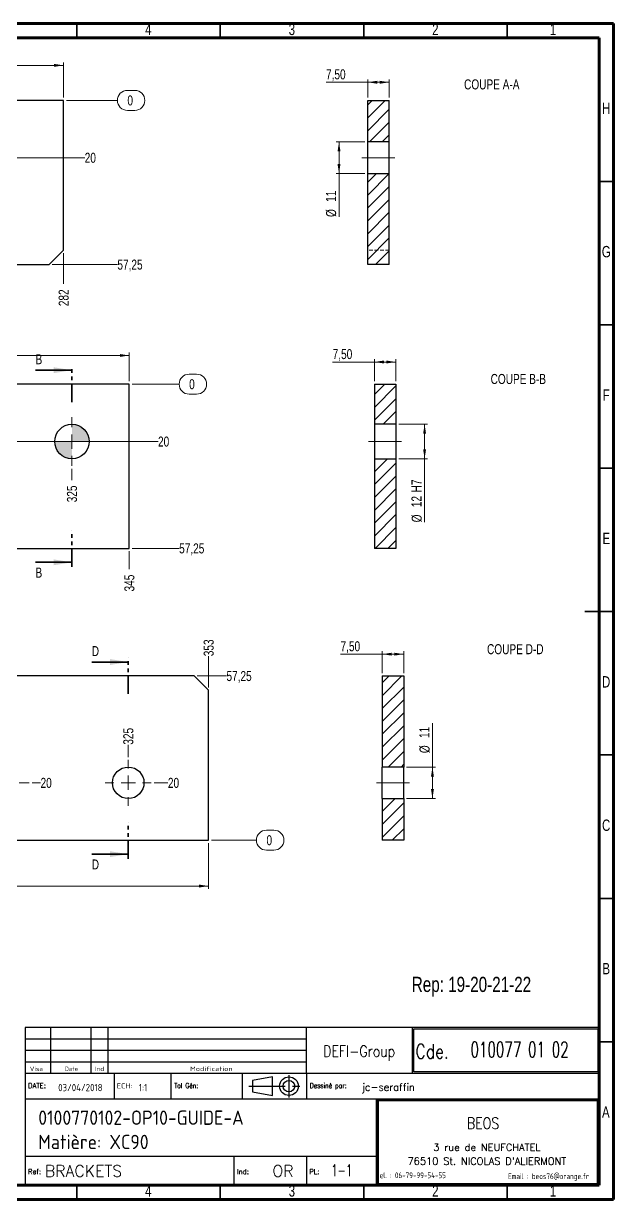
# Model space of a CAD drawing. Header units: millimetres. Extents: x 15 to 589, y 5 to 415.
# Drawn here: x 383.5 to 589, y 5 to 415 of the extents above; entities that cross this region are included whole.
import ezdxf

# ---------------------------------------------------------------- set-up
doc = ezdxf.new("R2010")
doc.units = ezdxf.units.MM
for name, pattern in [('CENTERX2', [20.32, 12.7, -2.54, 2.54, -2.54]), ('HIDDEN', [1.905, 1.27, -0.635]), ('PHANTOM', [12.7, 6.35, -1.27, 1.27, -1.27, 1.27, -1.27])]:
    doc.linetypes.add(name, pattern=pattern)
doc.layers.add('DIMENSIONS', color=176, linetype='Continuous')
doc.styles.add('SLDTEXTSTYLE0', font='TXT', dxfattribs={"width": 0.75})
doc.styles.add('SLDTEXTSTYLE1', font='ISOCP')
doc.styles.add('SLDTEXTSTYLE10', font='ISOCP', dxfattribs={"width": 1.147311})
doc.styles.add('SLDTEXTSTYLE11', font='ISOCP', dxfattribs={"width": 1.385904})
doc.styles.add('SLDTEXTSTYLE12', font='ISOCP', dxfattribs={"width": 1.246461})
doc.styles.add('SLDTEXTSTYLE13', font='ROMAND')
doc.styles.add('SLDTEXTSTYLE2', font='ROMANT', dxfattribs={"width": 0.8})
doc.styles.add('SLDTEXTSTYLE3', font='ISOCP', dxfattribs={"width": 0.8})
doc.styles.add('SLDTEXTSTYLE4', font='ROMANS', dxfattribs={"width": 0.8})
doc.styles.add('SLDTEXTSTYLE5', font='ROMANT')
doc.styles.add('SLDTEXTSTYLE6', font='ROMANS')
doc.styles.add('SLDTEXTSTYLE7', font='ROMANT', dxfattribs={"width": 0.65})
doc.styles.add('SLDTEXTSTYLE8', font='ISOCP', dxfattribs={"width": 1.446157})
doc.styles.add('SLDTEXTSTYLE9', font='ISOCP', dxfattribs={"width": 1.294402})
doc.dimstyles.new('SLDDIMSTYLE0', dxfattribs={"dimtxt": 3.5, "dimasz": 3.302, "dimexe": 0, "dimexo": 0.0625, "dimgap": 0.875, "dimtad": 0, "dimtih": 1, "dimtoh": 1, "dimdec": 0, "dimrnd": 1e-09, "dimdsep": 46, "dimtxsty": 'SLDTEXTSTYLE0', "dimblk1": 'NONE', "dimblk2": 'NONE', "dimsah": 1, "dimcen": 0.09, "dimadec": 0, "dimazin": 2, "dimtfac": 1, "dimtdec": 0, "dimtofl": 0, "dimtmove": 0, "dimatfit": 3, "dimldrblk": 'NONE', "dimfxl": 1, "dimfrac": 2, "dimtolj": 1, "dimtzin": 12, "dimarcsym": 0})
doc.dimstyles.new('SLDDIMSTYLE1', dxfattribs={"dimtxt": 3.5, "dimasz": 3.302, "dimexe": 0, "dimexo": 0.0625, "dimgap": 0.875, "dimtad": 0, "dimtih": 1, "dimtoh": 1, "dimrnd": 1e-09, "dimzin": 12, "dimdsep": 46, "dimtxsty": 'SLDTEXTSTYLE0', "dimblk1": 'NONE', "dimblk2": 'NONE', "dimsah": 1, "dimcen": 0.09, "dimadec": 0, "dimazin": 3, "dimtfac": 1, "dimtofl": 0, "dimtmove": 0, "dimatfit": 3, "dimldrblk": 'NONE', "dimfxl": 1, "dimfrac": 2, "dimtolj": 1, "dimtzin": 12, "dimarcsym": 0})
doc.dimstyles.new('SLDDIMSTYLE2', dxfattribs={"dimtxt": 3.5, "dimasz": 3.302, "dimexe": 0, "dimexo": 0.0625, "dimgap": 0.875, "dimtad": 1, "dimrnd": 1e-09, "dimzin": 12, "dimdsep": 46, "dimtxsty": 'SLDTEXTSTYLE0', "dimsah": 1, "dimcen": 0.09, "dimadec": 0, "dimazin": 3, "dimtfac": 1, "dimtofl": 0, "dimtmove": 0, "dimatfit": 3, "dimfxl": 1, "dimfrac": 2, "dimtolj": 1, "dimtzin": 12, "dimarcsym": 0})
doc.dimstyles.new('SLDDIMSTYLE3', dxfattribs={"dimtxt": 3.5, "dimasz": 3.302, "dimexe": 0, "dimexo": 0.0625, "dimgap": 0.875, "dimtad": 1, "dimdec": 4, "dimzin": 12, "dimdsep": 46, "dimtxsty": 'SLDTEXTSTYLE0', "dimsah": 1, "dimcen": 0.09, "dimazin": 3, "dimtfac": 1, "dimtofl": 0, "dimtmove": 0, "dimatfit": 3, "dimfxl": 1, "dimfrac": 2, "dimtolj": 1, "dimtzin": 12, "dimarcsym": 0})

# ---------------------------------------------------------------- blocks, each defined once
blk = doc.blocks.new('_D_33')
at = {"color": 7, "linetype": 'Continuous', "lineweight": 18}
blk.add_line((419.94, 159.28), (419.94, 163.57), dxfattribs=at)
at = {"color": 7, "linetype": 'Continuous', "lineweight": 18, "insert": (418.21, 163.57), "char_height": 3.5, "attachment_point": 1, "rotation": 90, "style": 'SLDTEXTSTYLE0'}
blk.add_mtext('325', dxfattribs=at)
blk = doc.blocks.new('_None')
blk = doc.blocks.new('_D_34')
at = {"color": 7, "linetype": 'Continuous', "lineweight": 18}
blk.add_line((447.94, 183.53), (447.94, 194.42), dxfattribs=at)
at = {"color": 7, "linetype": 'Continuous', "lineweight": 18, "insert": (446.21, 194.42), "char_height": 3.5, "attachment_point": 1, "rotation": 90, "style": 'SLDTEXTSTYLE0'}
blk.add_mtext('353', dxfattribs=at)
blk = doc.blocks.new('_D_35')
at = {"color": 7, "linetype": 'Continuous', "lineweight": 18}
for p, q in [((468.11, 133.77), (470.7, 133.77)), ((448.94, 130.28), (464.63, 130.28)), ((470.7, 126.79), (468.11, 126.79))]:
    blk.add_line(p, q, dxfattribs=at)
for centre, start, end in [((468.11, 130.28), 90, 270), ((470.7, 130.28), 270, 90)]:
    blk.add_arc(centre, 3.49, start, end, dxfattribs=at)
at = {"color": 7, "linetype": 'Continuous', "lineweight": 18, "insert": (468.11, 132.01), "char_height": 3.5, "attachment_point": 1, "style": 'SLDTEXTSTYLE0'}
blk.add_mtext('0', dxfattribs=at)
blk = doc.blocks.new('_D_36')
at = {"color": 7, "linetype": 'Continuous', "lineweight": 18}
blk.add_line((105.94, 150.28), (87.47, 150.28), dxfattribs=at)
at = {"color": 7, "linetype": 'Continuous', "lineweight": 18, "insert": (82.3, 152.01), "char_height": 3.5, "attachment_point": 1, "style": 'SLDTEXTSTYLE0'}
blk.add_mtext('20', dxfattribs=at)
blk = doc.blocks.new('_D_37')
at = {"color": 7, "linetype": 'Continuous', "lineweight": 18}
blk.add_line((206.44, 150.28), (173.15, 150.28), dxfattribs=at)
at = {"color": 7, "linetype": 'Continuous', "lineweight": 18, "insert": (167.98, 152.01), "char_height": 3.5, "attachment_point": 1, "style": 'SLDTEXTSTYLE0'}
blk.add_mtext('20', dxfattribs=at)
blk = doc.blocks.new('_D_38')
at = {"color": 7, "linetype": 'Continuous', "lineweight": 18}
blk.add_line((321.94, 150.28), (318.51, 150.28), dxfattribs=at)
at = {"color": 7, "linetype": 'Continuous', "lineweight": 18, "insert": (313.33, 152.01), "char_height": 3.5, "attachment_point": 1, "style": 'SLDTEXTSTYLE0'}
blk.add_mtext('20', dxfattribs=at)
blk = doc.blocks.new('_D_39')
at = {"color": 7, "linetype": 'Continuous', "lineweight": 18}
blk.add_line((386.44, 150.28), (389.4, 150.28), dxfattribs=at)
at = {"color": 7, "linetype": 'Continuous', "lineweight": 18, "insert": (389.4, 152.01), "char_height": 3.5, "attachment_point": 1, "style": 'SLDTEXTSTYLE0'}
blk.add_mtext('20', dxfattribs=at)
blk = doc.blocks.new('_D_40')
at = {"color": 7, "linetype": 'Continuous', "lineweight": 18}
blk.add_line((428.94, 150.28), (433.77, 150.28), dxfattribs=at)
at = {"color": 7, "linetype": 'Continuous', "lineweight": 18, "insert": (433.77, 152.01), "char_height": 3.5, "attachment_point": 1, "style": 'SLDTEXTSTYLE0'}
blk.add_mtext('20', dxfattribs=at)
blk = doc.blocks.new('_D_41')
at = {"color": 7, "linetype": 'Continuous', "lineweight": 18}
blk.add_line((443.94, 187.53), (454.17, 187.53), dxfattribs=at)
at = {"color": 7, "linetype": 'Continuous', "lineweight": 18, "insert": (454.17, 189.26), "char_height": 3.5, "attachment_point": 1, "style": 'SLDTEXTSTYLE0'}
blk.add_mtext('57,25', dxfattribs=at)
blk = doc.blocks.new('_D_42')
at = {"color": 7, "linetype": 'Continuous', "lineweight": 18}
for p, q in [((94.94, 129.28), (94.94, 113.28)), ((447.94, 129.28), (447.94, 113.28)), ((94.94, 114.28), (447.94, 114.28))]:
    blk.add_line(p, q, dxfattribs=at)
for points in [[(94.94, 114.28), (98.24, 113.77), (98.24, 114.79)], [(447.94, 114.28), (444.64, 114.79), (444.64, 113.77)]]:
    blk.add_solid(points, dxfattribs=at)
at = {"color": 7, "linetype": 'Continuous', "lineweight": 18, "insert": (271.15, 118.79), "char_height": 3.5, "attachment_point": 1, "style": 'SLDTEXTSTYLE0'}
blk.add_mtext('353', dxfattribs=at)
blk = doc.blocks.new('_D_44')
at = {"color": 7, "linetype": 'Continuous', "lineweight": 18}
for p, q in [((103.94, 187.53), (71.21, 187.53)), ((93.97, 184.59), (72.36, 178.8))]:
    blk.add_line(p, q, dxfattribs=at)
for start, end in [(168.9289, 180), (180, 195), (195, 206.0711)]:
    blk.add_arc((104.94, 187.53), 32.73, start, end, dxfattribs=at)
for points in [[(72.21, 187.53), (72.88, 190.8), (71.87, 190.85)], [(73.32, 179.06), (73.85, 175.76), (74.82, 176.07)]]:
    blk.add_solid(points, dxfattribs=at)
at = {"color": 7, "linetype": 'Continuous', "lineweight": 18, "insert": (76.61, 185.04), "char_height": 3.5, "attachment_point": 1, "rotation": 282.1324, "style": 'SLDTEXTSTYLE0'}
blk.add_mtext('15°', dxfattribs=at)
blk = doc.blocks.new('SW_CENTERMARKSYMBOL_5')
at = {"color": 0, "linetype": 'Continuous', "lineweight": 0}
for p, q in [((0, 5), (0, 8.5)), ((-5, 0), (-8.5, 0)), ((0, 0), (-2.5, 0)), ((0, 0), (0, 2.5)), ((0, 0), (0, -2.5)), ((0, 0), (2.5, 0)), ((5, 0), (8.5, 0)), ((0, -5), (0, -8.5))]:
    blk.add_line(p, q, dxfattribs=at)
blk = doc.blocks.new('SW_CENTERMARKSYMBOL_10')
at = {"color": 0, "linetype": 'Continuous', "lineweight": 0}
for p, q in [((0, 5), (0, 8)), ((-5, 0), (-8, 0)), ((0, 0), (-2.5, 0)), ((0, 0), (0, 2.5)), ((0, 0), (0, -2.5)), ((0, 0), (2.5, 0)), ((5, 0), (8, 0)), ((0, -5), (0, -8))]:
    blk.add_line(p, q, dxfattribs=at)
blk = doc.blocks.new('_D_52')
at = {"color": 7, "linetype": 'Continuous', "lineweight": 18}
blk.add_line((397.43, 334.98), (397.43, 324.23), dxfattribs=at)
at = {"color": 7, "linetype": 'Continuous', "lineweight": 18, "insert": (395.69, 316.47), "char_height": 3.5, "attachment_point": 1, "rotation": 90, "style": 'SLDTEXTSTYLE0'}
blk.add_mtext('282', dxfattribs=at)
blk = doc.blocks.new('_D_53')
at = {"color": 7, "linetype": 'Continuous', "lineweight": 18}
for p, q in [((419.66, 391.72), (422.24, 391.72)), ((398.43, 388.23), (416.17, 388.23)), ((422.24, 384.74), (419.66, 384.74))]:
    blk.add_line(p, q, dxfattribs=at)
for centre, start, end in [((419.66, 388.23), 90, 270), ((422.24, 388.23), 270, 90)]:
    blk.add_arc(centre, 3.49, start, end, dxfattribs=at)
at = {"color": 7, "linetype": 'Continuous', "lineweight": 18, "insert": (419.66, 389.97), "char_height": 3.5, "attachment_point": 1, "style": 'SLDTEXTSTYLE0'}
blk.add_mtext('0', dxfattribs=at)
blk = doc.blocks.new('_D_54')
at = {"color": 7, "linetype": 'Continuous', "lineweight": 18}
blk.add_line((378.43, 368.23), (404.78, 368.23), dxfattribs=at)
at = {"color": 7, "linetype": 'Continuous', "lineweight": 18, "insert": (404.78, 369.97), "char_height": 3.5, "attachment_point": 1, "style": 'SLDTEXTSTYLE0'}
blk.add_mtext('20', dxfattribs=at)
blk = doc.blocks.new('_D_55')
at = {"color": 7, "linetype": 'Continuous', "lineweight": 18}
blk.add_line((316.93, 368.23), (264.22, 368.23), dxfattribs=at)
at = {"color": 7, "linetype": 'Continuous', "lineweight": 18, "insert": (259.05, 369.97), "char_height": 3.5, "attachment_point": 1, "style": 'SLDTEXTSTYLE0'}
blk.add_mtext('20', dxfattribs=at)
blk = doc.blocks.new('_D_56')
at = {"color": 7, "linetype": 'Continuous', "lineweight": 18}
blk.add_line((155.93, 368.23), (105.43, 368.23), dxfattribs=at)
at = {"color": 7, "linetype": 'Continuous', "lineweight": 18, "insert": (100.26, 369.97), "char_height": 3.5, "attachment_point": 1, "style": 'SLDTEXTSTYLE0'}
blk.add_mtext('20', dxfattribs=at)
blk = doc.blocks.new('_D_57')
at = {"color": 7, "linetype": 'Continuous', "lineweight": 18}
blk.add_line((393.43, 330.98), (416.17, 330.98), dxfattribs=at)
at = {"color": 7, "linetype": 'Continuous', "lineweight": 18, "insert": (416.17, 332.72), "char_height": 3.5, "attachment_point": 1, "style": 'SLDTEXTSTYLE0'}
blk.add_mtext('57,25', dxfattribs=at)
blk = doc.blocks.new('_D_58')
at = {"color": 7, "linetype": 'Continuous', "lineweight": 18}
for p, q in [((115.43, 389.23), (115.43, 401.44)), ((397.43, 400.44), (115.43, 400.44)), ((397.43, 389.23), (397.43, 401.44))]:
    blk.add_line(p, q, dxfattribs=at)
for points in [[(115.43, 400.44), (118.73, 399.93), (118.73, 400.94)], [(397.43, 400.44), (394.13, 400.94), (394.13, 399.93)]]:
    blk.add_solid(points, dxfattribs=at)
at = {"color": 7, "linetype": 'Continuous', "lineweight": 18, "insert": (260.34, 404.95), "char_height": 3.5, "attachment_point": 1, "style": 'SLDTEXTSTYLE0'}
blk.add_mtext('282', dxfattribs=at)
blk = doc.blocks.new('_D_60')
at = {"color": 7, "linetype": 'Continuous', "lineweight": 18}
for p, q in [((114.46, 333.92), (93.26, 339.6)), ((124.43, 330.98), (92.12, 330.98))]:
    blk.add_line(p, q, dxfattribs=at)
for start, end in [(153.7846, 165), (165, 180), (180, 191.2154)]:
    blk.add_arc((125.43, 330.98), 32.31, start, end, dxfattribs=at)
for points in [[(94.22, 339.34), (95.72, 342.33), (94.75, 342.64)], [(93.12, 330.98), (92.78, 327.66), (93.8, 327.71)]]:
    blk.add_solid(points, dxfattribs=at)
at = {"color": 7, "linetype": 'Continuous', "lineweight": 18, "insert": (88.47, 332.55), "char_height": 3.5, "attachment_point": 1, "rotation": 82.1044, "style": 'SLDTEXTSTYLE0'}
blk.add_mtext('15°', dxfattribs=at)
blk = doc.blocks.new('_D_68')
at = {"color": 7, "linetype": 'Continuous', "lineweight": 18}
blk.add_line((400.32, 259.79), (400.32, 255.85), dxfattribs=at)
at = {"color": 7, "linetype": 'Continuous', "lineweight": 18, "insert": (398.59, 248.09), "char_height": 3.5, "attachment_point": 1, "rotation": 90, "style": 'SLDTEXTSTYLE0'}
blk.add_mtext('325', dxfattribs=at)
blk = doc.blocks.new('_D_69')
at = {"color": 7, "linetype": 'Continuous', "lineweight": 18}
blk.add_line((420.32, 231.04), (420.32, 224.77), dxfattribs=at)
at = {"color": 7, "linetype": 'Continuous', "lineweight": 18, "insert": (418.59, 217.01), "char_height": 3.5, "attachment_point": 1, "rotation": 90, "style": 'SLDTEXTSTYLE0'}
blk.add_mtext('345', dxfattribs=at)
blk = doc.blocks.new('_D_70')
at = {"color": 7, "linetype": 'Continuous', "lineweight": 18}
for p, q in [((441.17, 292.77), (443.76, 292.77)), ((421.32, 289.29), (437.68, 289.29)), ((443.76, 285.8), (441.17, 285.8))]:
    blk.add_line(p, q, dxfattribs=at)
for centre, start, end in [((441.17, 289.29), 90, 270), ((443.76, 289.29), 270, 90)]:
    blk.add_arc(centre, 3.49, start, end, dxfattribs=at)
at = {"color": 7, "linetype": 'Continuous', "lineweight": 18, "insert": (441.17, 291.02), "char_height": 3.5, "attachment_point": 1, "style": 'SLDTEXTSTYLE0'}
blk.add_mtext('0', dxfattribs=at)
blk = doc.blocks.new('_D_71')
at = {"color": 7, "linetype": 'Continuous', "lineweight": 18}
blk.add_line((379.32, 269.29), (430.32, 269.29), dxfattribs=at)
at = {"color": 7, "linetype": 'Continuous', "lineweight": 18, "insert": (430.32, 271.02), "char_height": 3.5, "attachment_point": 1, "style": 'SLDTEXTSTYLE0'}
blk.add_mtext('20', dxfattribs=at)
blk = doc.blocks.new('_D_72')
at = {"color": 7, "linetype": 'Continuous', "lineweight": 18}
blk.add_line((204.32, 269.29), (241.35, 269.29), dxfattribs=at)
at = {"color": 7, "linetype": 'Continuous', "lineweight": 18, "insert": (241.35, 271.02), "char_height": 3.5, "attachment_point": 1, "style": 'SLDTEXTSTYLE0'}
blk.add_mtext('20', dxfattribs=at)
blk = doc.blocks.new('_D_73')
at = {"color": 7, "linetype": 'Continuous', "lineweight": 18}
blk.add_line((147.57, 259.29), (142.32, 259.29), dxfattribs=at)
at = {"color": 7, "linetype": 'Continuous', "lineweight": 18, "insert": (137.15, 261.02), "char_height": 3.5, "attachment_point": 1, "style": 'SLDTEXTSTYLE0'}
blk.add_mtext('30', dxfattribs=at)
blk = doc.blocks.new('_D_74')
at = {"color": 7, "linetype": 'Continuous', "lineweight": 18}
blk.add_line((87.57, 259.29), (70.55, 259.29), dxfattribs=at)
at = {"color": 7, "linetype": 'Continuous', "lineweight": 18, "insert": (65.37, 261.02), "char_height": 3.5, "attachment_point": 1, "style": 'SLDTEXTSTYLE0'}
blk.add_mtext('30', dxfattribs=at)
blk = doc.blocks.new('_D_75')
at = {"color": 7, "linetype": 'Continuous', "lineweight": 18}
blk.add_line((421.32, 232.04), (437.68, 232.04), dxfattribs=at)
at = {"color": 7, "linetype": 'Continuous', "lineweight": 18, "insert": (437.68, 233.77), "char_height": 3.5, "attachment_point": 1, "style": 'SLDTEXTSTYLE0'}
blk.add_mtext('57,25', dxfattribs=at)
blk = doc.blocks.new('_D_76')
at = {"color": 7, "linetype": 'Continuous', "lineweight": 18}
for p, q in [((75.32, 285.29), (75.32, 300.29)), ((420.32, 290.29), (420.32, 300.29)), ((75.32, 299.29), (420.32, 299.29))]:
    blk.add_line(p, q, dxfattribs=at)
for points in [[(75.32, 299.29), (78.63, 298.78), (78.63, 299.79)], [(420.32, 299.29), (417.02, 299.79), (417.02, 298.78)]]:
    blk.add_solid(points, dxfattribs=at)
at = {"color": 7, "linetype": 'Continuous', "lineweight": 18, "insert": (253.75, 303.8), "char_height": 3.5, "attachment_point": 1, "style": 'SLDTEXTSTYLE0'}
blk.add_mtext('345', dxfattribs=at)
blk = doc.blocks.new('_D_78')
at = {"color": 7, "linetype": 'Continuous', "lineweight": 18}
for p, q in [((74.36, 236.31), (53.34, 241.95)), ((89.32, 232.04), (52.04, 232.04))]:
    blk.add_line(p, q, dxfattribs=at)
for start, end in [(155.2728, 165), (165, 180), (180, 189.7272)]:
    blk.add_arc((90.32, 232.04), 37.29, start, end, dxfattribs=at)
for points in [[(54.31, 241.69), (55.79, 244.68), (54.82, 244.99)], [(53.04, 232.04), (52.67, 228.71), (53.69, 228.76)]]:
    blk.add_solid(points, dxfattribs=at)
at = {"color": 7, "linetype": 'Continuous', "lineweight": 18, "insert": (48.41, 233.72), "char_height": 3.5, "attachment_point": 1, "rotation": 82.8808, "style": 'SLDTEXTSTYLE0'}
blk.add_mtext('15°', dxfattribs=at)
blk = doc.blocks.new('SW_CENTERMARKSYMBOL_18')
at = {"color": 0, "linetype": 'Continuous', "lineweight": 0}
for p, q in [((0, 5), (0, 8.5)), ((-5, 0), (-8.5, 0)), ((0, 0), (-2.5, 0)), ((0, 0), (0, 2.5)), ((0, 0), (0, -2.5)), ((0, 0), (2.5, 0)), ((5, 0), (8.5, 0)), ((0, -5), (0, -8.5))]:
    blk.add_line(p, q, dxfattribs=at)
blk = doc.blocks.new('SW_DOWELSYMBOL_7')
at = {"linetype": 'Continuous', "lineweight": 0}
h = blk.add_hatch(color=0, dxfattribs=at)
edge = h.paths.add_edge_path(flags=0)
edge.add_arc((0, 0), 6, 0, 90)
edge.add_line((0, 6), (0, 0))
edge.add_line((0, 0), (6, 0))
h = blk.add_hatch(color=0, dxfattribs=at)
edge = h.paths.add_edge_path(flags=0)
edge.add_arc((0, 0), 6, 180, 270)
edge.add_line((0, -6), (0, 0))
edge.add_line((0, 0), (-6, 0))
at = {"color": 0, "linetype": 'Continuous', "lineweight": 0}
blk.add_circle((0, 0), 6, dxfattribs=at)
blk = doc.blocks.new('_D_79')
at = {"color": 7, "linetype": 'Continuous', "lineweight": 18}
for p, q in [((502.38, 373.73), (492.38, 373.73)), ((493.38, 373.73), (493.38, 362.73)), ((502.38, 362.73), (492.38, 362.73)), ((493.38, 362.73), (493.38, 347.57))]:
    blk.add_line(p, q, dxfattribs=at)
for points in [[(493.38, 373.73), (492.87, 370.43), (493.89, 370.43)], [(493.38, 362.73), (493.89, 366.03), (492.87, 366.03)]]:
    blk.add_solid(points, dxfattribs=at)
at = {"color": 7, "linetype": 'Continuous', "lineweight": 18, "char_height": 3.5, "attachment_point": 1, "rotation": 90, "style": 'SLDTEXTSTYLE0'}
for s, insert in [('11', (488.81, 352.85)), ('%%c', (488.87, 347.57))]:
    blk.add_mtext(s, dxfattribs=dict(at, insert=insert))
blk = doc.blocks.new('_D_80')
at = {"color": 7, "linetype": 'Continuous', "lineweight": 18}
for p, q in [((503.38, 394.55), (488.85, 394.55)), ((503.38, 389.23), (503.38, 395.55)), ((503.38, 394.55), (510.88, 394.55)), ((510.88, 389.23), (510.88, 395.55))]:
    blk.add_line(p, q, dxfattribs=at)
for points in [[(503.38, 394.55), (506.68, 394.04), (506.68, 395.06)], [(510.88, 394.55), (507.58, 395.06), (507.58, 394.04)]]:
    blk.add_solid(points, dxfattribs=at)
at = {"color": 7, "linetype": 'Continuous', "lineweight": 18, "insert": (488.85, 399.06), "char_height": 3.5, "attachment_point": 1, "style": 'SLDTEXTSTYLE0'}
blk.add_mtext('7,50', dxfattribs=at)
blk = doc.blocks.new('_D_81')
at = {"color": 7, "linetype": 'Continuous', "lineweight": 18}
for p, q in [((505.7, 297.01), (491.17, 297.01)), ((505.7, 290.29), (505.7, 298.01)), ((505.7, 297.01), (513.2, 297.01)), ((513.2, 290.29), (513.2, 298.01))]:
    blk.add_line(p, q, dxfattribs=at)
for points in [[(505.7, 297.01), (509, 296.5), (509, 297.52)], [(513.2, 297.01), (509.9, 297.52), (509.9, 296.5)]]:
    blk.add_solid(points, dxfattribs=at)
at = {"color": 7, "linetype": 'Continuous', "lineweight": 18, "insert": (491.17, 301.52), "char_height": 3.5, "attachment_point": 1, "style": 'SLDTEXTSTYLE0'}
blk.add_mtext('7,50', dxfattribs=at)
blk = doc.blocks.new('_D_82')
at = {"color": 7, "linetype": 'Continuous', "lineweight": 18}
for p, q in [((514.2, 275.29), (524.2, 275.29)), ((523.2, 275.29), (523.2, 263.29)), ((514.2, 263.29), (524.2, 263.29)), ((523.2, 263.29), (523.2, 241.11))]:
    blk.add_line(p, q, dxfattribs=at)
for points in [[(523.2, 275.29), (522.69, 271.98), (523.71, 271.98)], [(523.2, 263.29), (523.71, 266.59), (522.69, 266.59)]]:
    blk.add_solid(points, dxfattribs=at)
at = {"color": 7, "linetype": 'Continuous', "lineweight": 18, "char_height": 3.5, "attachment_point": 1, "rotation": 90, "style": 'SLDTEXTSTYLE0'}
for s, insert in [('H7', (518.63, 251.56)), ('12', (518.63, 246.39)), ('%%c', (518.69, 241.11))]:
    blk.add_mtext(s, dxfattribs=dict(at, insert=insert))
blk = doc.blocks.new('_D_85')
at = {"color": 7, "linetype": 'Continuous', "lineweight": 18}
for p, q in [((508.44, 195.14), (493.91, 195.14)), ((508.44, 188.53), (508.44, 196.14)), ((508.44, 195.14), (515.94, 195.14)), ((515.94, 188.53), (515.94, 196.14))]:
    blk.add_line(p, q, dxfattribs=at)
for points in [[(508.44, 195.14), (511.74, 194.63), (511.74, 195.65)], [(515.94, 195.14), (512.63, 195.65), (512.63, 194.63)]]:
    blk.add_solid(points, dxfattribs=at)
at = {"color": 7, "linetype": 'Continuous', "lineweight": 18, "insert": (493.91, 199.65), "char_height": 3.5, "attachment_point": 1, "style": 'SLDTEXTSTYLE0'}
blk.add_mtext('7,50', dxfattribs=at)
blk = doc.blocks.new('_D_86')
at = {"color": 7, "linetype": 'Continuous', "lineweight": 18}
for p, q in [((525.94, 155.78), (525.94, 171.08)), ((516.94, 155.78), (526.94, 155.78)), ((525.94, 155.78), (525.94, 144.78)), ((516.94, 144.78), (526.94, 144.78))]:
    blk.add_line(p, q, dxfattribs=at)
for points in [[(525.94, 155.78), (525.43, 152.48), (526.44, 152.48)], [(525.94, 144.78), (526.44, 148.08), (525.43, 148.08)]]:
    blk.add_solid(points, dxfattribs=at)
at = {"color": 7, "linetype": 'Continuous', "lineweight": 18, "char_height": 3.5, "attachment_point": 1, "rotation": 90, "style": 'SLDTEXTSTYLE0'}
for s, insert in [('11', (521.37, 165.91)), ('%%c', (521.43, 160.63))]:
    blk.add_mtext(s, dxfattribs=dict(at, insert=insert))

msp = doc.modelspace()

# ---------------------------------------------------------------- hatches: boundary and pattern name
at = {"linetype": 'Continuous', "lineweight": 18}
h = msp.add_hatch(dxfattribs=at)
h.set_pattern_fill('ANSI31', style=0)
h.paths.add_polyline_path([(510.87903, 388.23273), (503.37903, 388.23273), (503.37903, 373.73273), (510.87903, 373.73273)], flags=0)
h = msp.add_hatch(dxfattribs=at)
h.set_pattern_fill('ANSI31', style=0)
h.paths.add_polyline_path([(503.37903, 330.98273), (510.87903, 330.98273), (510.87903, 362.73273), (503.37903, 362.73273)], flags=0)
h = msp.add_hatch(dxfattribs=at)
h.set_pattern_fill('ANSI31', style=0)
h.paths.add_polyline_path([(513.19847, 289.28583), (505.69847, 289.28583), (505.69847, 275.28583), (513.19847, 275.28583)], flags=0)
h = msp.add_hatch(dxfattribs=at)
h.set_pattern_fill('ANSI31', style=0)
h.paths.add_polyline_path([(505.69847, 232.03583), (513.19847, 232.03583), (513.19847, 263.28583), (505.69847, 263.28583)], flags=0)
h = msp.add_hatch(dxfattribs=at)
h.set_pattern_fill('ANSI31', style=0)
h.paths.add_polyline_path([(515.93688, 187.53054), (508.43688, 187.53054), (508.43688, 155.78054), (515.93688, 155.78054)], flags=0)
h = msp.add_hatch(dxfattribs=at)
h.set_pattern_fill('ANSI31', style=0)
h.paths.add_polyline_path([(508.43688, 130.28054), (515.93688, 130.28054), (515.93688, 144.78054), (508.43688, 144.78054)], flags=0)

# ---------------------------------------------------------------- linework, layer by layer
at = {"color": 7, "linetype": 'Continuous', "lineweight": 70}
for p, q in [((15, 415), (589, 415)), ((589, 415), (589, 5)), ((20, 410), (584, 410)), ((584, 410), (584, 10)), ((584, 10), (20, 10)), ((589, 5), (15, 5))]:
    msp.add_line(p, q, dxfattribs=at)
at = {"color": 7, "linetype": 'Continuous', "lineweight": 35}
for p, q in [((402, 410), (402, 415)), ((452, 410), (452, 415)), ((502, 410), (502, 415)), ((552, 410), (552, 415)), ((584, 360), (589, 360)), ((584, 310), (589, 310)), ((387.62402, 294.15583), (400.32402, 294.15583)), ((584, 260), (589, 260)), ((387.62402, 227.16583), (400.32402, 227.16583)), ((589, 210), (579, 210)), ((584, 210), (589, 210)), ((407.23872, 192.40054), (419.93872, 192.40054)), ((584, 160), (589, 160)), ((407.23872, 125.41054), (419.93872, 125.41054)), ((584, 110), (589, 110)), ((584, 60), (589, 60)), ((402, 10), (402, 5)), ((452, 10), (452, 5)), ((502, 10), (502, 5)), ((552, 10), (552, 5))]:
    msp.add_line(p, q, dxfattribs=at)
at = {"color": 7, "linetype": 'Continuous', "lineweight": 25}
for p, q in [((397.42722, 388.23273), (115.42722, 388.23273)), ((397.42722, 335.98273), (397.42722, 388.23273)), ((503.37903, 373.73272), (503.37903, 388.23273)), ((503.37903, 388.23273), (510.87903, 388.23273)), ((510.87903, 373.73272), (510.87903, 388.23273)), ((510.87903, 373.73272), (503.37903, 373.73272)), ((503.37903, 362.73273), (503.37903, 373.73272)), ((510.87903, 362.73273), (510.87903, 373.73272)), ((503.37903, 362.73273), (510.87903, 362.73273)), ((503.37903, 330.98273), (503.37903, 362.73273)), ((510.87903, 330.98273), (510.87903, 362.73273)), ((392.42723, 330.98273), (397.42722, 335.98273)), ((125.42723, 330.98273), (392.42723, 330.98273)), ((510.87903, 330.98273), (503.37903, 330.98273)), ((420.32402, 289.28583), (80.32402, 289.28583)), ((420.32402, 232.03583), (420.32402, 289.28583)), ((505.69847, 289.28583), (505.69847, 275.28583)), ((505.69847, 289.28583), (513.19847, 289.28583)), ((513.19847, 289.28583), (513.19847, 275.28583)), ((513.19847, 275.28583), (505.69847, 275.28583)), ((505.69847, 275.28583), (505.69847, 263.28582)), ((513.19847, 275.28583), (513.19847, 263.28582)), ((505.69847, 263.28582), (513.19847, 263.28582)), ((505.69847, 263.28582), (505.69847, 232.03583)), ((513.19847, 263.28582), (513.19847, 232.03583)), ((90.32401, 232.03583), (420.32402, 232.03583)), ((513.19847, 232.03583), (505.69847, 232.03583)), ((442.93872, 187.53054), (104.93872, 187.53054)), ((447.93872, 182.53054), (442.93872, 187.53054)), ((508.43688, 187.53054), (515.93688, 187.53054)), ((508.43688, 187.53054), (508.43688, 155.78054)), ((515.93688, 187.53054), (515.93688, 155.78054)), ((447.93872, 130.28054), (447.93872, 182.53054)), ((508.43688, 144.78055), (508.43688, 155.78054)), ((515.93688, 155.78054), (508.43688, 155.78054)), ((515.93688, 144.78055), (515.93688, 155.78054)), ((508.43688, 144.78055), (508.43688, 130.28054)), ((508.43688, 144.78055), (515.93688, 144.78055)), ((515.93688, 144.78055), (515.93688, 130.28054)), ((94.93872, 130.28054), (447.93872, 130.28054)), ((515.93688, 130.28054), (508.43688, 130.28054))]:
    msp.add_line(p, q, dxfattribs=at)
at = {"color": 7, "linetype": 'CENTERX2', "lineweight": 18}
for p, q in [((501.37903, 368.23273), (512.87903, 368.23273)), ((503.69847, 269.28583), (515.19847, 269.28583)), ((506.43688, 150.28054), (517.93688, 150.28054))]:
    msp.add_line(p, q, dxfattribs=at)
at = {"color": 7, "linetype": 'HIDDEN', "lineweight": 18}
msp.add_line((510.87903, 335.98273), (503.37903, 335.98273), dxfattribs=at)
at = {"color": 7, "linetype": 'PHANTOM', "lineweight": 35}
for p, q in [((400.32402, 283.04333), (400.32402, 295.74333)), ((400.32402, 225.57833), (400.32402, 238.28468)), ((419.93872, 181.28804), (419.93872, 193.98804)), ((419.93872, 123.82304), (419.93872, 136.52939))]:
    msp.add_line(p, q, dxfattribs=at)
at = {"color": 7, "linetype": 'Continuous', "lineweight": 25}
for centre, radius in [((400.32402, 269.28583), 6), ((419.93872, 150.28054), 5.5)]:
    msp.add_circle(centre, radius, dxfattribs=at)
at = {"color": 7, "linetype": 'Continuous', "lineweight": 35}
for points in [[(400.32402, 294.15583), (393.97402, 295.17183), (393.97402, 293.13983)], [(400.32402, 227.16583), (393.97402, 228.18183), (393.97402, 226.14983)], [(419.93872, 192.40054), (413.58872, 193.41654), (413.58872, 191.38454)], [(419.93872, 125.41054), (413.58872, 126.42654), (413.58872, 124.39454)]]:
    msp.add_solid(points, dxfattribs=at)
at = {"layer": 'DIMENSIONS', "color": 3}
for p, q in [((482, 65), (384, 65)), ((393, 49), (393, 65)), ((407, 49), (407, 65)), ((413, 49), (413, 65)), ((384, 61), (482, 61)), ((482, 57), (384, 57)), ((384, 53), (482, 53))]:
    msp.add_line(p, q, dxfattribs=at)
at = {"layer": 'DIMENSIONS', "color": 6}
for p, q in [((384, 65), (384, 10)), ((584, 10), (584, 65)), ((584, 40), (506.38409, 40)), ((506.38409, 40), (506.38409, 10)), ((583.8, 39.8), (506.58409, 39.8)), ((506.58409, 39.8), (506.58409, 10.2)), ((583.6, 39.6), (506.78409, 39.6)), ((506.78409, 39.6), (506.78409, 10.4)), ((583.4, 39.4), (506.98409, 39.4)), ((506.98409, 39.4), (506.98409, 10.6)), ((583.4, 10.6), (583.4, 39.4)), ((583.6, 10.4), (583.6, 39.6)), ((583.8, 10.2), (583.8, 39.8)), ((384, 10), (584, 10)), ((506.58409, 10.2), (583.8, 10.2)), ((506.78409, 10.4), (583.6, 10.4)), ((506.98409, 10.6), (583.4, 10.6))]:
    msp.add_line(p, q, dxfattribs=at)
at = {"layer": 'DIMENSIONS', "color": 1}
for p, q in [((584, 65), (482, 65)), ((482, 49), (482, 65)), ((519, 49), (519, 65)), ((519.5, 49.5), (519.5, 64.5)), ((519.5, 64.5), (583.5, 64.5)), ((583.5, 64.5), (583.5, 49.5)), ((583.5, 49.5), (519.5, 49.5)), ((384, 49), (584, 49)), ((415, 49), (415, 40)), ((434.73069, 49), (434.73069, 40)), ((459.62034, 49), (459.62034, 40)), ((482, 49), (482, 40)), ((506.38409, 40), (384, 40)), ((506.38409, 20), (384, 20)), ((456.79154, 20), (456.79154, 10)), ((482, 20), (482, 10))]:
    msp.add_line(p, q, dxfattribs=at)
at = {"layer": 'DIMENSIONS'}
for p, q in [((519.5, 49.5), (519.5, 64.5)), ((519.5, 64.5), (583.5, 64.5)), ((583.5, 64.5), (583.5, 49.5)), ((583.5, 49.5), (519.5, 49.5))]:
    msp.add_line(p, q, dxfattribs=at)
at = {"layer": 'DIMENSIONS', "color": 7}
for p, q in [((470.24368, 47.75), (463.24368, 46.5)), ((463.24368, 46.5), (463.24368, 42.5)), ((470.24368, 41.25), (470.24368, 47.75)), ((463.24368, 42.5), (470.24368, 41.25))]:
    msp.add_line(p, q, dxfattribs=at)
at = {"layer": 'DIMENSIONS', "color": 3, "linetype": 'CENTERX2'}
for p, q in [((475.93393, 48.34798), (475.93393, 40.51332)), ((461.94646, 44.5), (480.20111, 44.5))]:
    msp.add_line(p, q, dxfattribs=at)
at = {"layer": 'DIMENSIONS', "color": 7}
for radius in [3.25, 2]:
    msp.add_circle((475.93393, 44.5), radius, dxfattribs=at)

# ---------------------------------------------------------------- block references
at = {"color": 7, "linetype": 'Continuous', "lineweight": 0}
for name, p in [('SW_CENTERMARKSYMBOL_18', (400.32402, 269.28583)), ('SW_DOWELSYMBOL_7', (400.32402, 269.28583)), ('SW_CENTERMARKSYMBOL_5', (376.93872, 150.28054)), ('SW_CENTERMARKSYMBOL_10', (419.93872, 150.28054))]:
    msp.add_blockref(name, p, dxfattribs=at)

# ---------------------------------------------------------------- texts
at = {"color": 7, "linetype": 'Continuous', "lineweight": 0, "style": 'SLDTEXTSTYLE0'}
for s, insert, char_height, attachment_point in [('4', (426.96004, 414.97306), 3.96875, 2), ('3', (476.96004, 414.97306), 3.96875, 2), ('2', (526.96004, 414.97306), 3.96875, 2), ('1', (567.96004, 414.97306), 3.96875, 2), ('COUPE A-A', (546.607, 395.55714), 3.5, 2), ('H', (586.49035, 387.47306), 3.96875, 2), ('G', (586.48668, 337.47306), 3.96875, 2), ('COUPE B-B', (555.85605, 292.83949), 3.5, 2), ('F', (586.45774, 287.47306), 3.96875, 2), ('E', (586.50781, 237.47306), 3.96875, 2), ('COUPE D-D', (554.79696, 198.62572), 3.5, 2), ('D', (586.45269, 187.47306), 3.96875, 2), ('C', (586.45866, 137.47306), 3.96875, 2), ('B', (586.4706, 87.47306), 3.96875, 2), ('Rep: 19-20-21-22', (518.72724, 82.64473), 5.2916667, 1), ('A', (586.33969, 37.47306), 3.96875, 2), ('4', (426.96004, 9.97306), 3.96875, 2), ('3', (476.96004, 9.97306), 3.96875, 2), ('2', (526.96004, 9.97306), 3.96875, 2), ('1', (567.96004, 9.97306), 3.96875, 2)]:
    msp.add_mtext(s, dxfattribs=dict(at, insert=insert, char_height=char_height, attachment_point=attachment_point))
at = {"color": 7, "linetype": 'Continuous', "char_height": 3.5, "attachment_point": 1, "style": 'SLDTEXTSTYLE0'}
for s, insert in [('B', (387.62402, 299.71151)), ('B', (387.62402, 225.31579)), ('D', (407.23872, 197.95622)), ('D', (407.23872, 123.5605))]:
    msp.add_mtext(s, dxfattribs=dict(at, insert=insert))
at = {"layer": 'DIMENSIONS'}
for s, insert, char_height, attachment_point, style in [('DEFI-Group', (500.4195, 58.70072), 4, 2, 'SLDTEXTSTYLE2'), ('Cde.', (520, 59.12589), 5, 1, 'SLDTEXTSTYLE2'), ('010077 01 02', (539.19353, 59.93983), 5.2916667, 1, 'SLDTEXTSTYLE7'), ('Visa', (385.6551, 51.34751), 1.567052, 1, 'SLDTEXTSTYLE12'), ('Date', (397.82407, 51.28334), 1.492431, 1, 'SLDTEXTSTYLE10'), ('Ind', (408.25446, 51.28334), 1.492431, 1, 'SLDTEXTSTYLE11'), ('Modification', (441.48919, 51.34751), 1.5670523, 1, 'SLDTEXTSTYLE8'), ('DATE:', (385.03411, 45.59841), 1.727675, 1, 'SLDTEXTSTYLE6'), ('03/04/2018', (395.53289, 45.25347), 2.5, 1, 'SLDTEXTSTYLE1'), ('ECH:', (415.91066, 45.55991), 1.814059, 1, 'SLDTEXTSTYLE9'), ('1:1', (423.61977, 45.24035), 2.5, 1, 'SLDTEXTSTYLE1'), ('Tol Gén:', (435.95157, 45.59841), 1.727675, 1, 'SLDTEXTSTYLE4'), ('Dessiné par:', (483.22087, 45.59841), 1.7276752, 1, 'SLDTEXTSTYLE4'), ('jc-seraffin', (501.35515, 45.41997), 2.5, 1, 'SLDTEXTSTYLE5'), ('0100770102-OP10-GUIDE-A', (388.60273, 36.02431), 5, 1, 'SLDTEXTSTYLE1'), ('BEOS', (543.57079, 33.59488), 4, 2, 'SLDTEXTSTYLE2'), ('Matière: XC90', (388.60273, 27.56351), 5, 1, 'SLDTEXTSTYLE1'), ('3 rue de NEUFCHATEL', (544.90924, 24.44835), 2.5, 2, 'SLDTEXTSTYLE13'), ('BRACKETS', (390.90435, 16.95138), 4, 1, 'SLDTEXTSTYLE5'), ('OR', (470.19394, 16.95138), 4, 1, 'SLDTEXTSTYLE5'), ('1-1', (490.65089, 17.17305), 4, 1, 'SLDTEXTSTYLE7'), ("76510 St. NICOLAS D'ALIERMONT", (544.90254, 19.62324), 2.5, 2, 'SLDTEXTSTYLE13'), ('Ref:', (385.03411, 15.59841), 1.727675, 1, 'SLDTEXTSTYLE6'), ('Ind:', (457.82565, 15.59841), 1.727675, 1, 'SLDTEXTSTYLE6'), ('PL:', (483.03411, 15.59841), 1.727675, 1, 'SLDTEXTSTYLE6'), ('Tel. : 06-79-99-54-55', (518.36027, 14.42858), 2, 2, 'SLDTEXTSTYLE3'), ('Email : beos76@orange.fr', (566.37248, 14.0972), 2, 2, 'SLDTEXTSTYLE3')]:
    msp.add_mtext(s, dxfattribs=dict(at, insert=insert, char_height=char_height, attachment_point=attachment_point, style=style))

# ---------------------------------------------------------------- dimensions: what is measured, and where the dimension line sits
at = {"color": 7, "linetype": 'Continuous', "lineweight": 18}
for base, p1, p2, picture, middle in [((115.42723, 400.43659), (397.42723, 388.23273), (115.42723, 388.23273), '_D_58', (264.22034, 400.43659)), ((510.87903, 394.54711), (503.37903, 388.23273), (510.87903, 388.23273), '_D_80', (493.37903, 394.54711)), ((420.32402, 299.28583), (75.32402, 284.28583), (420.32402, 289.28583), '_D_76', (257.62673, 299.28583)), ((513.19847, 297.00996), (505.69847, 289.28583), (513.19847, 289.28583), '_D_81', (495.69847, 297.00996)), ((515.93688, 195.13967), (508.43688, 187.53054), (515.93688, 187.53054), '_D_85', (498.43688, 195.13967)), ((447.93872, 114.28054), (94.93872, 130.28054), (447.93872, 130.28054), '_D_42', (275.02521, 114.28054))]:
    dim = msp.add_linear_dim(base=base, p1=p1, p2=p2, dimstyle='SLDDIMSTYLE2', dxfattribs=at)
    dim.commit()
    dim.dimension.update_dxf_attribs({"geometry": picture, "text_midpoint": middle, "dimtype": 160})
for feature_location, offset, dtype, origin, dimstyle, picture, middle in [((397.427226266, 388.2327261354), (18.7406158844, 0), 0, (397.427226266, 388.2327261354), 'SLDDIMSTYLE0', '_D_53', (420.9499600537, 388.2327261354)), ((156.92723, 368.23273), (-51.5, 0), 0, (397.42723, 388.23273), 'SLDDIMSTYLE1', '_D_56', (102.84112, 368.23273)), ((317.92723, 368.23273), (-53.70689, 0), 0, (397.42723, 388.23273), 'SLDDIMSTYLE1', '_D_55', (261.63423, 368.23273)), ((377.42723, 368.23273), (27.35222, 0), 0, (397.42723, 388.23273), 'SLDDIMSTYLE1', '_D_54', (407.36556, 368.23273)), ((392.42723, 330.98273), (23.74062, 0), 0, (397.42723, 388.23273), 'SLDDIMSTYLE1', '_D_57', (421.98659, 330.98273)), ((397.42723, 335.98273), (0, -11.75123), 1, (115.42723, 333.66222), 'SLDDIMSTYLE1', '_D_52', (397.42723, 320.35233)), ((420.3240202579, 289.2858312958), (17.3569115857, 0), 0, (420.3240202579, 289.2858312958), 'SLDDIMSTYLE0', '_D_70', (442.4630497468, 289.2858312958)), ((88.57402, 259.28583), (-18.02791, 0), 0, (420.32402, 289.28583), 'SLDDIMSTYLE1', '_D_74', (67.96, 259.28583)), ((148.57402, 259.28583), (-6.25187, 0), 0, (420.32402, 289.28583), 'SLDDIMSTYLE1', '_D_73', (139.73604, 259.28583)), ((203.32402, 269.28583), (38.02513, 0), 0, (420.32402, 289.28583), 'SLDDIMSTYLE1', '_D_72', (243.93526, 269.28583)), ((378.32402, 269.28583), (52, 0), 0, (420.32402, 289.28583), 'SLDDIMSTYLE1', '_D_71', (432.91013, 269.28583)), ((420.32402, 232.03583), (17.35691, 0), 0, (420.32402, 289.28583), 'SLDDIMSTYLE1', '_D_75', (443.49968, 232.03583)), ((400.32402, 260.78583), (0, -4.93361), 1, (75.32402, 236.05507), 'SLDDIMSTYLE1', '_D_68', (400.32402, 251.97305)), ((420.32402, 232.03583), (0, -7.26848), 1, (75.32402, 236.05507), 'SLDDIMSTYLE1', '_D_69', (420.32402, 220.88818)), ((447.93872, 182.53054), (0, 11.89349), 1, (94.93872, 184.85105), 'SLDDIMSTYLE1', '_D_34', (447.93872, 198.3032)), ((442.93872, 187.53054), (11.2318, 0), 0, (447.93872, 130.28054), 'SLDDIMSTYLE1', '_D_41', (459.98927, 187.53054)), ((419.93872, 158.28054), (0, 5.28747), 1, (94.93872, 184.85105), 'SLDDIMSTYLE1', '_D_33', (419.93872, 167.44718)), ((106.93872, 150.28054), (-19.47024, 0), 0, (447.93872, 130.28054), 'SLDDIMSTYLE1', '_D_36', (84.88237, 150.28054)), ((207.43872, 150.28054), (-34.28743, 0), 0, (447.93872, 130.28054), 'SLDDIMSTYLE1', '_D_37', (170.56518, 150.28054)), ((322.93872, 150.28054), (-4.43265, 0), 0, (447.93872, 130.28054), 'SLDDIMSTYLE1', '_D_38', (315.91996, 150.28054)), ((385.43872, 150.28054), (3.95968, 0), 0, (447.93872, 130.28054), 'SLDDIMSTYLE1', '_D_39', (391.98451, 150.28054)), ((427.93872, 150.28054), (5.83113, 0), 0, (447.93872, 130.28054), 'SLDDIMSTYLE1', '_D_40', (436.35596, 150.28054)), ((447.9387193049, 130.2805422207), (16.6871454021, 0), 0, (447.9387193049, 130.2805422207), 'SLDDIMSTYLE0', '_D_35', (469.4079826103, 130.2805422207))]:
    dim = msp.add_ordinate_dim(feature_location=feature_location, offset=offset, dtype=dtype, origin=origin, dimstyle=dimstyle, dxfattribs=at)
    dim.commit()
    dim.dimension.update_dxf_attribs({"geometry": picture, "text_midpoint": middle})
for base, p1, p2, text, picture, middle in [((493.37903, 362.73273), (503.37903, 373.73273), (503.37903, 362.73273), '%%c<>', '_D_79', (493.37903, 352.79516)), ((523.19847, 263.28583), (513.19847, 275.28583), (513.19847, 263.28583), '%%c<>H7', '_D_82', (523.19847, 249.22043)), ((525.93688, 144.78054), (515.93688, 155.78054), (515.93688, 144.78054), '%%c<>', '_D_86', (525.93688, 165.85711))]:
    dim = msp.add_linear_dim(base=base, p1=p1, p2=p2, angle=90, text=text, dimstyle='SLDDIMSTYLE2', dxfattribs=at)
    dim.commit()
    dim.dimension.update_dxf_attribs({"geometry": picture, "text_midpoint": middle, "dimtype": 160})
for base, line1, line2, picture, middle in [((93.39734, 335.19954), ((115.42723, 333.66222), (125.42723, 330.98273)), ((392.42723, 330.98273), (125.42723, 330.98273)), '_D_60', (93.42723, 335.42062)), ((53.35555, 236.90282), ((75.32402, 236.05507), (90.32402, 232.03583)), ((420.32402, 232.03583), (90.32402, 232.03583)), '_D_78', (53.32402, 236.65703)), ((72.48767, 183.25828), ((442.93872, 187.53054), (104.93872, 187.53054)), ((94.93872, 184.85105), (104.93872, 187.53054)), '_D_44', (72.93872, 180.65139))]:
    dim = msp.add_angular_dim_2l(base=base, line1=line1, line2=line2, dimstyle='SLDDIMSTYLE3', dxfattribs=at)
    dim.commit()
    dim.dimension.update_dxf_attribs({"geometry": picture, "text_midpoint": middle, "dimtype": 162})

doc.saveas('drawing.dxf')
